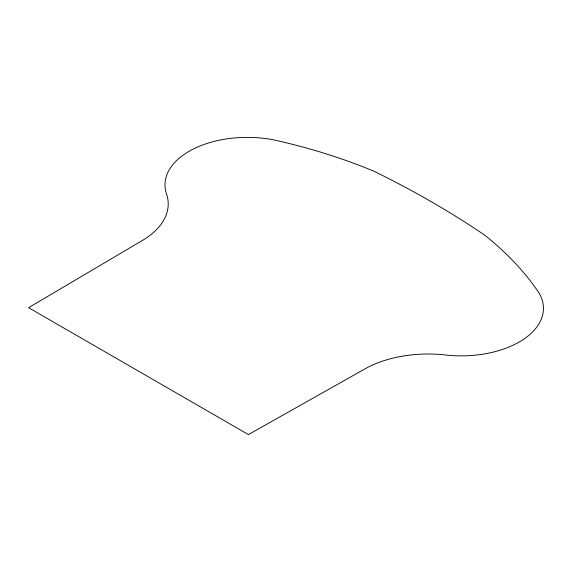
<?xml version="1.0" encoding="UTF-8"?>
<svg xmlns="http://www.w3.org/2000/svg" width="572" height="572" viewBox="0 0 572 572"><rect width="100%" height="100%" fill="white"/><g stroke="black" fill="none" stroke-linecap="round" stroke-linejoin="round"><path stroke-width="0.86" d="M142.407 240.454L28.6 307.686L248.441 434.606L364.893 368.904A90.598 52.302 0 0 1 443.078 354.712A82.347 47.54 0 0 0 522.122 340.247A82.347 47.54 0 0 0 539.289 293.415A440.276 254.19 0 0 0 484.749 235.192A955.104 551.422 0 0 0 374.002 171.257A440.276 254.19 0 0 0 273.166 139.768A82.347 47.54 0 0 0 192.042 149.678A82.347 47.54 0 0 0 166.981 195.309A90.598 52.302 0 0 1 142.407 240.454"/></g></svg>
